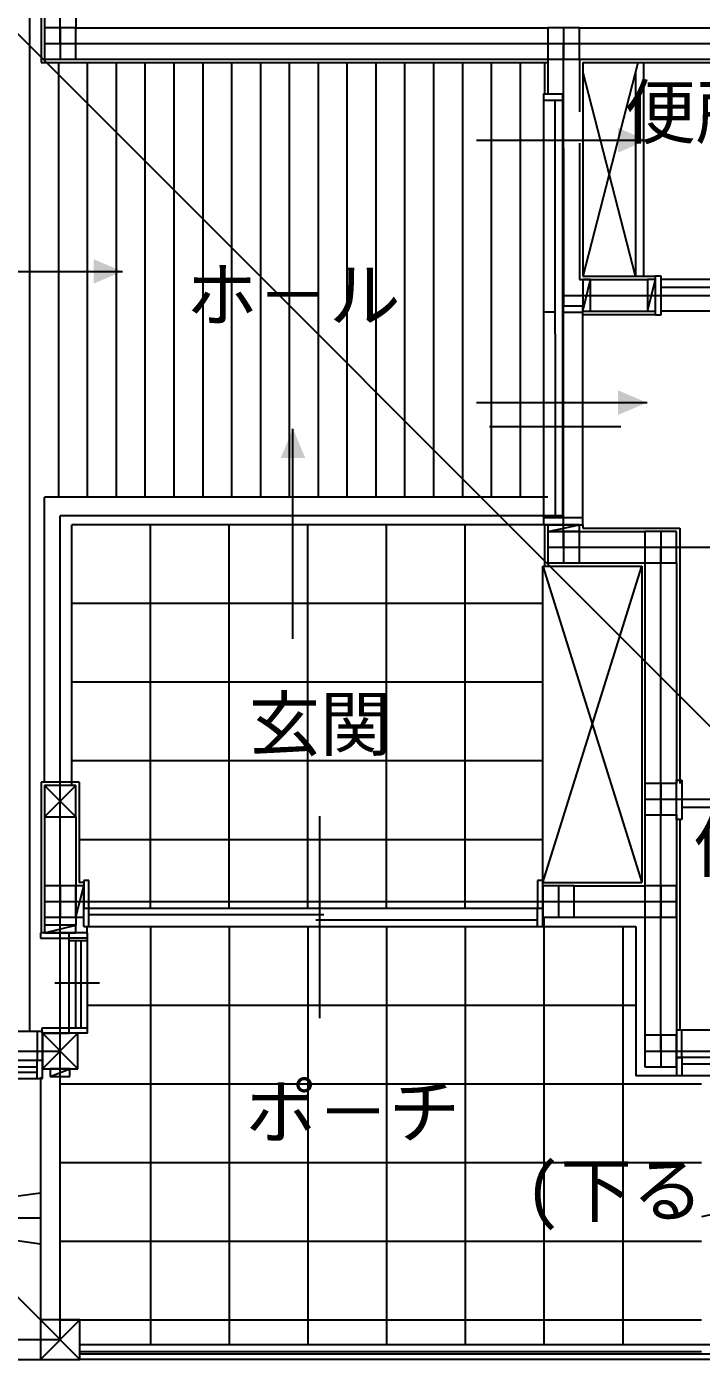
# Model space of a CAD drawing. Header units: millimetres. Extents: x -21029 to 20283, y -14043 to 14043.
# Drawn here: x 5234 to 7807, y -4546 to 533 of the extents above; entities that cross this region are included whole.
import ezdxf

# ---------------------------------------------------------------- set-up
doc = ezdxf.new("R2010")
doc.units = ezdxf.units.MM
for name, color, linetype in [('0-2', 7, 'Continuous'), ('0-3', 7, 'Continuous'), ('0-C', 7, 'Continuous'), ('0-D', 7, 'Continuous'), ('0-E', 7, 'Continuous'), ('1-0', 7, 'Continuous'), ('1-7', 7, 'Continuous'), ('1-8', 7, 'Continuous'), ('1-9', 7, 'Continuous'), ('1-A', 7, 'Continuous'), ('1-C', 7, 'Continuous'), ('1-D', 7, 'Continuous'), ('2-4', 7, 'Continuous')]:
    doc.layers.add(name, color=color, linetype=linetype)
doc.styles.add('JP', font='msgothic.ttc')

msp = doc.modelspace()

# ---------------------------------------------------------------- linework, layer by layer
at = {"layer": '0-2', "color": 1}
for p, q in [((5362, 468.9), (5362, 3416.4)), ((5362, 468.9), (9202, 468.9)), ((7282, -1451.1), (7282, 468.9)), ((7282, -491.1), (9202, -491.1)), ((5362, -4331.1), (5362, -1331.1)), ((7282, -1331.1), (5362, -1331.1)), ((7282, -1451.1), (9202, -1451.1)), ((7652, -3371.1), (7652, -1451.1)), ((5362, -4471.1), (5362, -2411.1)), ((7652, -2411.1), (9202, -2411.1)), ((5362, -2801.1), (7652, -2801.1)), ((-8958, -3371.1), (5362, -3371.1)), ((7652, -3371.1), (9202, -3371.1)), ((-8958, -4471.1), (5362, -4471.1))]:
    msp.add_line(p, q, dxfattribs=at)
at = {"layer": '0-3', "color": 7}
for p, q in [((5302, 1008.9), (5302, 528.9)), ((5422, 1008.9), (5422, 528.9)), ((5422, 528.9), (7222, 528.9)), ((7342, 528.9), (8182, 528.9)), ((5422, 408.9), (7222, 408.9)), ((7222, 408.9), (7222, 276.9)), ((7342, 408.9), (8182, 408.9)), ((7342, 408.9), (7342, 208.9)), ((7342, -431.1), (7602, -431.1)), ((7354.5, -551.1), (7602, -551.1)), ((7342, -1391.1), (7592, -1391.1)), ((7342, -1511.1), (7592, -1511.1)), ((7592, -1511.1), (7592, -2351.1)), ((7712, -1511.1), (7712, -2351.1)), ((5302, -2478.6), (5302, -2741.1)), ((5422, -2478.6), (5422, -2741.1)), ((7592, -2471.1), (7592, -2861.1)), ((7712, -2471.1), (7712, -2861.1)), ((7322, -2741.1), (7592, -2741.1)), ((5302, -2861.1), (5302, -2891.1)), ((5422, -2861.1), (5422, -2891.1)), ((7322, -2861.1), (7592, -2861.1)), ((7592, -2861.1), (7592, -3311.1)), ((7712, -2861.1), (7712, -3311.1))]:
    msp.add_line(p, q, dxfattribs=at)
at = {"layer": '0-C', "color": 7}
for p, q in [((7249.5, -638.1), (7249.5, 252.9)), ((8352, -461.1), (7652, -461.1)), ((7249.5, -555.1), (7204.5, -555.1)), ((7249.5, -638.1), (7249.5, -1339.1)), ((7499.5, -991.6), (6999.5, -991.6)), ((6352, -3246.1), (6352, -2476.1)), ((8427, -2443.6), (7732, -2443.6)), ((5452, -2826.1), (7202, -2826.1)), ((5452, -2896.1), (5452, -2826.1)), ((5472, -2896.1), (5472, -2826.1)), ((7182, -2896.1), (7182, -2826.1)), ((7202, -2896.1), (7202, -2826.1)), ((5472, -2851.1), (6367, -2851.1)), ((6337, -2871.1), (7182, -2871.1)), ((5397, -3303.6), (5397, -2921.1)), ((5467, -2921.1), (5397, -2921.1)), ((5467, -2941.1), (5397, -2941.1)), ((5452, -2896.1), (7202, -2896.1)), ((5467, -3303.6), (5467, -2921.1)), ((5467, -2951.1), (5397, -2951.1)), ((5422, -3283.6), (5422, -2951.1)), ((5442, -3283.6), (5442, -2951.1)), ((5512, -3112.4), (5342, -3112.4)), ((5467, -3283.6), (5397, -3283.6)), ((5467, -3303.6), (5397, -3303.6)), ((7712, -3396.1), (7712, -3466.1)), ((8452, -3396.1), (7712, -3396.1)), ((7732, -3396.1), (7732, -3466.1)), ((4337, -3406.1), (5294.5, -3406.1)), ((4357, -3431.1), (5274.5, -3431.1)), ((4357, -3451.1), (5274.5, -3451.1)), ((5274.5, -3476.1), (5274.5, -3406.1)), ((5294.5, -3476.1), (5294.5, -3406.1)), ((8097, -3421.1), (7732, -3421.1)), ((4337, -3476.1), (5294.5, -3476.1)), ((8452, -3466.1), (7712, -3466.1))]:
    msp.add_line(p, q, dxfattribs=at)
at = {"layer": '0-D', "color": 7}
for p, q in [((5247, -3296.1), (5247, 3276.4)), ((5357, -1260.1), (5357, 396.4)), ((5467, -1260.1), (5467, 396.4)), ((5577, -1260.1), (5577, 396.4)), ((5687, -1260.1), (5687, 396.4)), ((5797, -1260.1), (5797, 396.4)), ((5907, -1260.1), (5907, 396.4)), ((6017, -1260.1), (6017, 396.4)), ((6127, -1260.1), (6127, 396.4)), ((6237, -1260.1), (6237, 396.4)), ((6347, -1260.1), (6347, 396.4)), ((6457, -1260.1), (6457, 396.4)), ((6567, -1260.1), (6567, 396.4)), ((6677, -1260.1), (6677, 396.4)), ((6787, -1260.1), (6787, 396.4)), ((6897, -1260.1), (6897, 396.4)), ((7007, -1260.1), (7007, 396.4)), ((7117, -1260.1), (7117, 396.4)), ((7355.8, -418.6), (7566.1, 396.4)), ((7555.8, -418.6), (7355.8, 356.4)), ((7555.8, 356.4), (7555.8, -418.6)), ((7585.8, 396.4), (7585.8, -418.6)), ((7204.5, 276.9), (7204.5, -1339.1)), ((7204.5, 276.9), (7277, 276.9)), ((7277, 276.9), (7277, -1339.1)), ((7204.5, 252.9), (7277, 252.9)), ((7632, -566.1), (7632, -416.1)), ((7632, -416.1), (7652, -416.1)), ((7652, -416.1), (7652, -566.1)), ((9012, -431.1), (7652, -431.1)), ((7277, -531.1), (7354.5, -531.1)), ((7277, -555.1), (7354.5, -555.1)), ((7354.5, -1339.1), (7354.5, -531.1)), ((8372, -551.1), (7652, -551.1)), ((7652, -566.1), (7632, -566.1)), ((7222, -1260.1), (5302, -1260.1)), ((5302, -2346.1), (5302, -1260.1)), ((7222, -1365.1), (5407, -1365.1)), ((5407, -2358.6), (5407, -1365.1)), ((7354.5, -1339.1), (7204.5, -1339.1)), ((7204.5, -1339.1), (7204.5, -1365.1)), ((7204.5, -1365.1), (7354.5, -1365.1)), ((7354.5, -1365.1), (7354.5, -1339.1)), ((7712, -2488.6), (7712, -2338.6)), ((7712, -2338.6), (7732, -2338.6)), ((7732, -2338.6), (7732, -2488.6)), ((7732, -2488.6), (7712, -2488.6)), ((5472, -2721.1), (5452, -2721.1)), ((5452, -2721.1), (5452, -2826.1)), ((5472, -2826.1), (5472, -2721.1)), ((7202, -2721.1), (7182, -2721.1)), ((7182, -2721.1), (7182, -2826.1)), ((7202, -2826.1), (7202, -2721.1)), ((5452, -2826.1), (5472, -2826.1)), ((7182, -2826.1), (7202, -2826.1)), ((5397, -2921.1), (5287, -2921.1)), ((5287, -2921.1), (5287, -2941.1)), ((5287, -2941.1), (5397, -2941.1)), ((5397, -2941.1), (5397, -2921.1)), ((5274.5, -3296.1), (4337, -3296.1)), ((5294.5, -3296.1), (5274.5, -3296.1)), ((5274.5, -3296.1), (5274.5, -3406.1)), ((5397, -3283.6), (5292, -3283.6)), ((5292, -3283.6), (5292, -3303.6)), ((5294.5, -3406.1), (5294.5, -3296.1)), ((5397, -3303.6), (5397, -3283.6)), ((7732, -3291.1), (7712, -3291.1)), ((7712, -3291.1), (7712, -3396.1)), ((8452, -3291.1), (7712, -3291.1)), ((7732, -3396.1), (7732, -3291.1)), ((5292, -3303.6), (5397, -3303.6)), ((7712, -3396.1), (7732, -3396.1)), ((5274.5, -3406.1), (5294.5, -3406.1)), ((10147, -4491.1), (5437, -4491.1)), ((10182, -4526.1), (5437, -4526.1))]:
    msp.add_line(p, q, dxfattribs=at)
at = {"layer": '1-0', "color": 7}
for p, q in [((7202, -2841.1), (7202, -1523.6)), ((7202, -2728.6), (7579.5, -1523.6)), ((7202, -1523.6), (7579.5, -2728.6))]:
    msp.add_line(p, q, dxfattribs=at)
at = {"layer": '1-7', "color": 2}
msp.add_line((10037, -4331.1), (4277, 1428.9), dxfattribs=at)
at = {"layer": '1-8', "color": 1}
for p, q in [((7342, 88.9), (7342, -431.1)), ((8352.5, -3880.8), (7807, -4003.5)), ((10252, -4546.1), (5437, -4546.1))]:
    msp.add_line(p, q, dxfattribs=at)
at = {"layer": '1-9', "color": 7}
for p, q in [((5422, 528.9), (5302, 528.9)), ((5302, 528.9), (5302, 408.9)), ((5362, 528.9), (5362, 408.9)), ((5422, 408.9), (5422, 528.9)), ((7342, 528.9), (7222, 528.9)), ((7222, 528.9), (7222, 408.9)), ((7282, 528.9), (7282, 408.9)), ((7342, 408.9), (7342, 528.9)), ((5302, 468.9), (5422, 468.9)), ((7222, 468.9), (7342, 468.9)), ((5302, 408.9), (5422, 408.9)), ((7222, 408.9), (7342, 408.9)), ((7384.5, -431.1), (7354.5, -431.1)), ((7354.5, -431.1), (7354.5, -551.1)), ((7354.5, -551.1), (7384.5, -431.1)), ((7384.5, -551.1), (7384.5, -431.1)), ((7602, -551.1), (7632, -431.1)), ((7632, -431.1), (7602, -431.1)), ((7602, -431.1), (7602, -551.1)), ((7632, -551.1), (7632, -431.1)), ((7354.5, -551.1), (7384.5, -551.1)), ((7602, -551.1), (7632, -551.1)), ((7342, -1365.1), (7222, -1365.1)), ((7222, -1365.1), (7222, -1391.1)), ((7222, -1391.1), (7342, -1365.1)), ((7342, -1391.1), (7342, -1365.1)), ((7342, -1391.1), (7222, -1391.1)), ((7222, -1391.1), (7222, -1511.1)), ((7222, -1391.1), (7342, -1391.1)), ((7282, -1391.1), (7282, -1511.1)), ((7342, -1511.1), (7342, -1391.1)), ((7712, -1391.1), (7592, -1391.1)), ((7592, -1391.1), (7592, -1511.1)), ((7652, -1391.1), (7652, -1511.1)), ((7712, -1511.1), (7712, -1391.1)), ((7222, -1451.1), (7342, -1451.1)), ((7592, -1451.1), (7712, -1451.1)), ((7222, -1511.1), (7342, -1511.1)), ((7592, -1511.1), (7712, -1511.1)), ((5422, -2478.6), (5302, -2358.6)), ((5302, -2478.6), (5422, -2358.6)), ((5422, -2358.6), (5302, -2358.6)), ((5302, -2358.6), (5302, -2478.6)), ((5422, -2478.6), (5422, -2358.6)), ((7712, -2351.1), (7592, -2351.1)), ((7592, -2351.1), (7592, -2471.1)), ((7652, -2351.1), (7652, -2471.1)), ((7712, -2471.1), (7712, -2351.1)), ((7592, -2411.1), (7712, -2411.1)), ((5302, -2478.6), (5422, -2478.6)), ((7592, -2471.1), (7712, -2471.1)), ((5422, -2741.1), (5302, -2741.1)), ((5302, -2741.1), (5302, -2861.1)), ((5362, -2741.1), (5362, -2861.1)), ((5422, -2861.1), (5422, -2741.1)), ((5452, -2741.1), (5422, -2741.1)), ((5422, -2741.1), (5422, -2861.1)), ((5422, -2861.1), (5452, -2741.1)), ((5452, -2861.1), (5452, -2741.1)), ((7322, -2741.1), (7202, -2741.1)), ((7202, -2741.1), (7202, -2861.1)), ((7262, -2741.1), (7262, -2861.1)), ((7322, -2861.1), (7322, -2741.1)), ((7712, -2741.1), (7592, -2741.1)), ((7592, -2741.1), (7592, -2861.1)), ((7652, -2741.1), (7652, -2861.1)), ((7712, -2861.1), (7712, -2741.1)), ((5302, -2801.1), (5422, -2801.1)), ((7202, -2801.1), (7322, -2801.1)), ((7592, -2801.1), (7712, -2801.1)), ((5302, -2861.1), (5422, -2861.1)), ((5422, -2891.1), (5302, -2891.1)), ((5302, -2891.1), (5302, -2921.1)), ((5302, -2921.1), (5422, -2891.1)), ((5422, -2861.1), (5452, -2861.1)), ((5422, -2921.1), (5422, -2891.1)), ((7202, -2861.1), (7322, -2861.1)), ((7592, -2861.1), (7712, -2861.1)), ((5302, -2921.1), (5422, -2921.1)), ((5429.5, -3303.6), (5294.5, -3303.6)), ((5294.5, -3303.6), (5294.5, -3438.6)), ((5294.5, -3438.6), (5429.5, -3303.6)), ((5429.5, -3438.6), (5294.5, -3303.6)), ((5429.5, -3438.6), (5429.5, -3303.6)), ((7712, -3311.1), (7592, -3311.1)), ((7592, -3311.1), (7592, -3431.1)), ((7652, -3311.1), (7652, -3431.1)), ((7712, -3431.1), (7712, -3311.1)), ((7592, -3371.1), (7712, -3371.1)), ((5294.5, -3438.6), (5429.5, -3438.6)), ((5399.5, -3438.6), (5324.5, -3438.6)), ((5324.5, -3438.6), (5324.5, -3468.6)), ((5324.5, -3468.6), (5399.5, -3438.6)), ((5399.5, -3468.6), (5399.5, -3438.6)), ((7592, -3431.1), (7712, -3431.1)), ((5324.5, -3468.6), (5399.5, -3468.6)), ((5437, -4396.1), (5287, -4396.1)), ((5287, -4396.1), (5287, -4546.1)), ((5287, -4546.1), (5437, -4396.1)), ((5437, -4546.1), (5287, -4396.1)), ((5437, -4546.1), (5437, -4396.1)), ((5287, -4546.1), (5437, -4546.1))]:
    msp.add_line(p, q, dxfattribs=at)
at = {"layer": '1-A', "color": 7}
msp.add_line((-538, 1428.9), (5362, -4471.1), dxfattribs=at)
at = {"layer": '1-C', "color": 7}
for p, q in [((5289.5, 1008.9), (5289.5, 396.4)), ((5289.5, 396.4), (7222, 396.4)), ((7209.5, 396.4), (7209.5, 276.9)), ((7354.5, 396.4), (9122, 396.4)), ((7354.5, 396.4), (7354.5, -418.6)), ((7282, 68.9), (7282, -531.1)), ((7354.5, -418.6), (7632, -418.6)), ((7354.5, -563.6), (7632, -563.6)), ((5707, -2826.1), (5707, -1365.1)), ((6007, -2826.1), (6007, -1365.1)), ((6307, -2826.1), (6307, -1365.1)), ((6607, -2826.1), (6607, -1365.1)), ((6907, -2826.1), (6907, -1365.1)), ((7209.5, -1365.1), (7209.5, -1523.6)), ((7354.5, -1365.1), (7354.5, -1378.6)), ((7354.5, -1378.6), (7724.5, -1378.6)), ((7724.5, -1378.6), (7724.5, -2351.1)), ((7202, -1523.6), (7579.5, -1523.6)), ((7579.5, -1523.6), (7579.5, -2728.6)), ((7202, -1665.6), (5407, -1665.6)), ((7202, -1965.6), (5407, -1965.6)), ((7202, -2265.6), (5407, -2265.6)), ((5289.5, -2346.1), (5289.5, -2921.1)), ((5434.5, -2346.1), (5289.5, -2346.1)), ((5434.5, -2346.1), (5434.5, -2728.6)), ((7724.5, -2488.6), (7724.5, -3291.1)), ((7202, -2565.6), (5434.5, -2565.6)), ((5452, -2728.6), (5434.5, -2728.6)), ((7202, -2728.6), (7579.5, -2728.6)), ((7207, -2861.1), (7207, -4491.1)), ((5464.5, -2896.1), (5464.5, -2921.1)), ((5707, -2896.1), (5707, -4491.1)), ((6007, -2896.1), (6007, -4491.1)), ((6307, -2896.1), (6307, -4491.1)), ((6607, -2896.1), (6607, -4491.1)), ((6907, -2896.1), (6907, -4491.1)), ((7202, -2896.1), (7557, -2896.1)), ((7507, -2896.1), (7507, -4491.1)), ((7557, -2896.1), (7557, -3466.1)), ((5467, -3196.1), (7557, -3196.1)), ((5362, -3496.1), (7807, -3496.1)), ((7712, -3466.1), (7557, -3466.1)), ((5362, -3796.1), (7807, -3796.1)), ((5362, -4096.1), (7807, -4096.1)), ((5362, -4396.1), (7807, -4396.1)), ((5437, -4516.1), (7807, -4516.1))]:
    msp.add_line(p, q, dxfattribs=at)
at = {"layer": '1-D', "color": 7}
for p, q in [((5287, -3471.1), (5287, -4546.1)), ((4587, -4008.6), (5287, -3911.3)), ((5287, -4008.6), (3942, -4008.6)), ((4587, -4008.6), (5287, -4105.9)), ((3942, -4546.1), (5287, -4546.1))]:
    msp.add_line(p, q, dxfattribs=at)
at = {"layer": '2-4', "color": 1}
for p, q in [((6950, 100), (7600, 100)), ((4800, -400), (5600, -400)), ((6950, -900), (7600, -900)), ((6250, -1800), (6250, -1000))]:
    msp.add_line(p, q, dxfattribs=at)
for points in [[(7600, 100), (7489.5, 146.7), (7489.5, 53.3)], [(5600, -400), (5489.5, -353.3), (5489.5, -446.7)], [(7600, -900), (7489.5, -853.3), (7489.5, -946.7)], [(6250, -1000), (6203.3, -1110.5), (6296.7, -1110.5)]]:
    msp.add_solid(points, dxfattribs=at)

# ---------------------------------------------------------------- texts
at = {"layer": '0-E', "color": 7, "style": 'JP'}
for s, p in [('便所(女)', (7513.1, 107.7)), ('ホ－ル', (5841.8, -589.7)), ('玄関', (6080.6, -2224.3)), ('便所(男)', (7774.9, -2687.1)), ('ポ－チ', (6069.3, -3701.3)), ('(下る)', (7133.6, -4000.7))]:
    msp.add_text(s, height=200, dxfattribs=at).set_placement(p)

doc.saveas('drawing.dxf')
